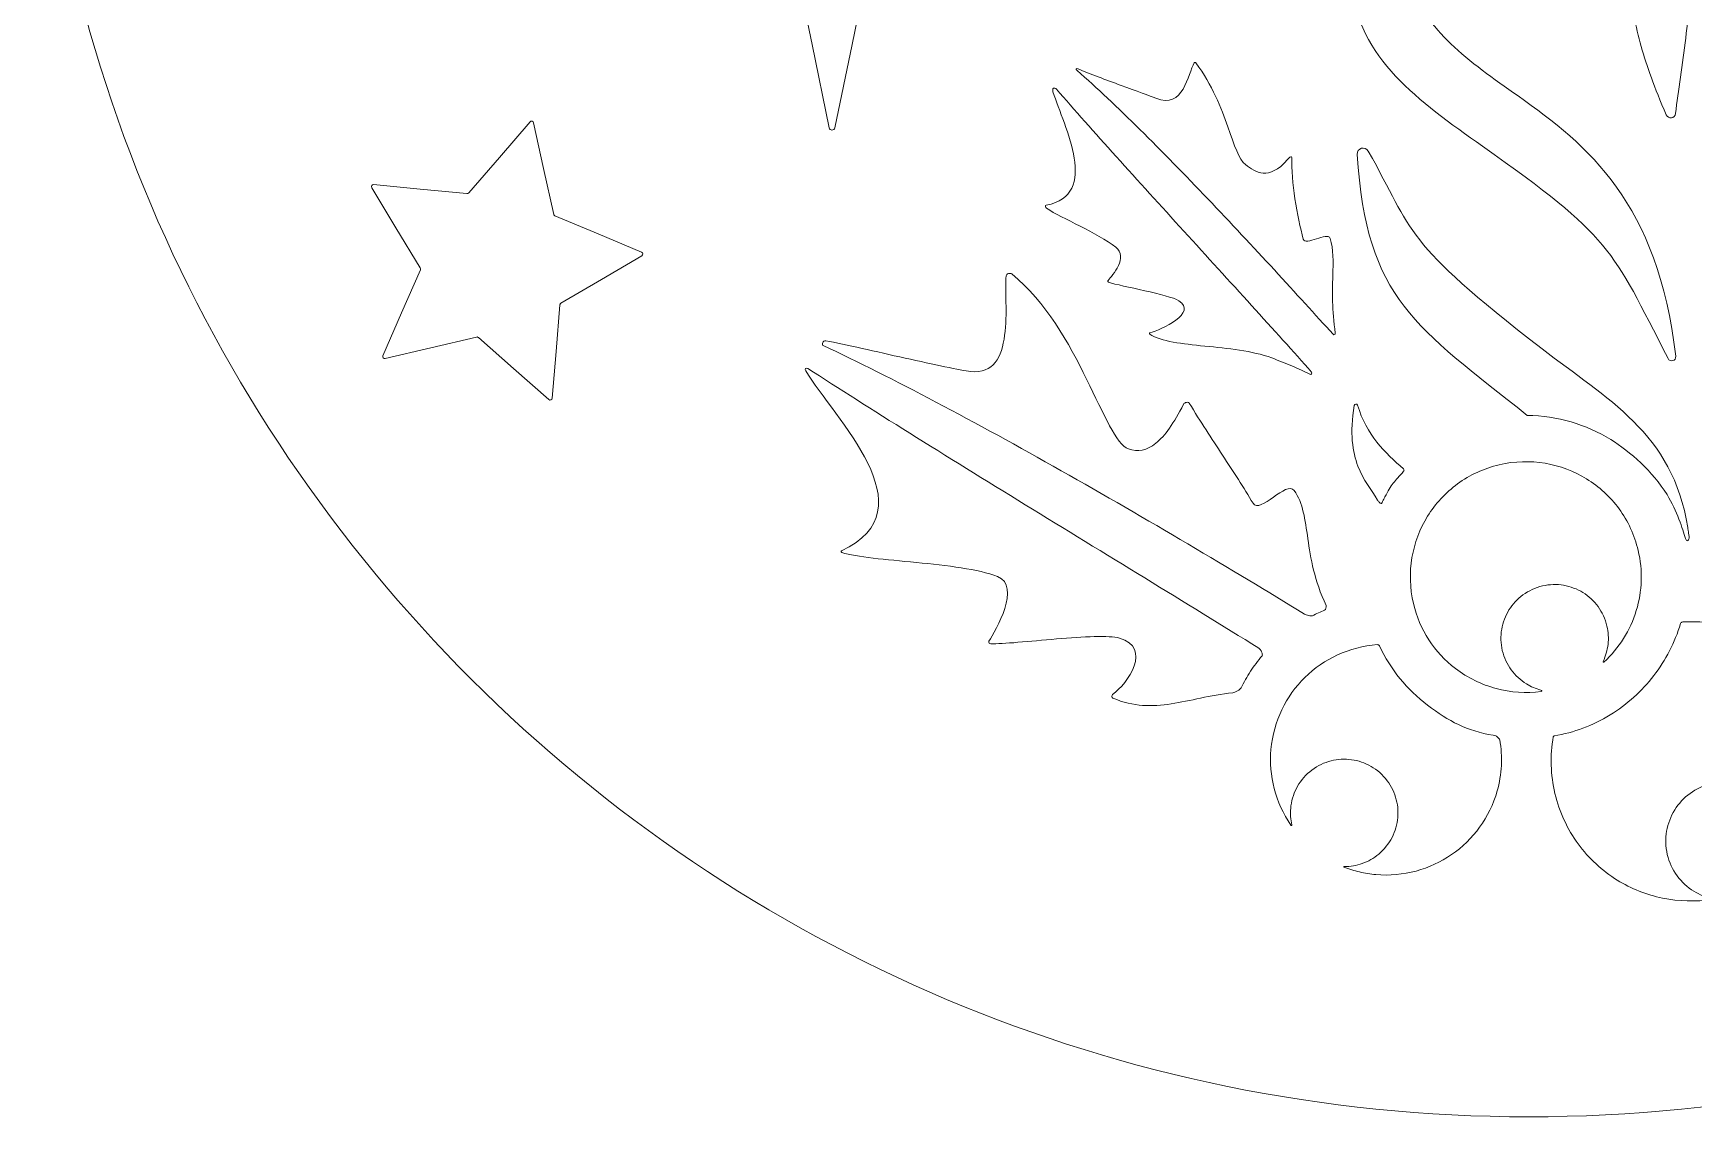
# Model space of a CAD drawing. Header units: inches. Extents: x -15.8 to -7.6, y -17.8 to -7.8.
# Drawn here: x -15.775 to -11.213, y -17.778 to -14.801 of the extents above; entities that cross this region are included whole.
import ezdxf

# ---------------------------------------------------------------- set-up
doc = ezdxf.new("R2010")
doc.units = ezdxf.units.IN
doc.header["$MEASUREMENT"] = 0
doc.layers.add('_U+0421_U+043B_U+043E_U+0439 1', color=7, linetype='Continuous')

# ---------------------------------------------------------------- blocks, each defined once
blk = doc.blocks.new('block 2')
at = {"layer": '_U+0421_U+043B_U+043E_U+0439 1', "lineweight": 0}
for points, knots in [([(-12.0964, -8.5201), (-12.3096, -8.051), (-12.8219, -7.8079), (-13.2484, -7.7804), (-13.675, -7.7529), (-14.0158, -7.941), (-13.8862, -8.3343), (-13.8533, -8.4345), (-13.8094, -8.551), (-13.7825, -8.6646), (-13.7555, -8.7781), (-13.7454, -8.8888), (-13.7802, -8.9773), (-13.8614, -9.1842), (-13.9328, -9.3203), (-13.9762, -9.4234), (-14.0196, -9.5264), (-14.0348, -9.5964), (-14.0037, -9.6712), (-13.9511, -9.7975), (-13.8723, -9.876), (-13.7764, -9.9181), (-13.6805, -9.9602), (-13.5674, -9.9659), (-13.4461, -9.9465), (-13.439, -9.9454), (-13.434, -9.9497), (-13.4324, -9.9551), (-13.4308, -9.9604), (-13.4325, -9.9669), (-13.439, -9.9699), (-13.6504, -10.0711), (-13.8517, -10.1897), (-14.0411, -10.324), (-14.2306, -10.4582), (-14.4081, -10.6081), (-14.5719, -10.7716), (-14.9436, -11.1429), (-15.2445, -11.585), (-15.4524, -12.076), (-15.6604, -12.567), (-15.7754, -13.1069), (-15.7754, -13.6736), (-15.7754, -14.2402), (-15.6604, -14.7799), (-15.4524, -15.2709), (-15.2445, -15.7619), (-14.9436, -16.2042), (-14.5719, -16.5756), (-14.2002, -16.9469), (-13.7575, -17.2474), (-13.2659, -17.4552), (-12.7743, -17.6629), (-12.2338, -17.7778), (-11.6667, -17.7778), (-11.0995, -17.7778), (-10.559, -17.6629), (-10.0674, -17.4552), (-9.5758, -17.2474), (-9.1331, -16.9469), (-8.7614, -16.5756), (-8.3897, -16.2042), (-8.0889, -15.7619), (-7.8809, -15.2709), (-7.673, -14.7799), (-7.5579, -14.2402), (-7.5579, -13.6736), (-7.5579, -13.1069), (-7.673, -12.567), (-7.8809, -12.076), (-8.0889, -11.585), (-8.3897, -11.1429), (-8.7614, -10.7716), (-8.9222, -10.6111), (-9.0962, -10.4637), (-9.2817, -10.3313), (-9.4672, -10.1989), (-9.6642, -10.0816), (-9.871, -9.9811), (-9.8755, -9.9789), (-9.8768, -9.9743), (-9.8756, -9.9705), (-9.8744, -9.9667), (-9.8709, -9.9636), (-9.8659, -9.9643), (-9.7491, -9.9802), (-9.6406, -9.972), (-9.5485, -9.9291), (-9.4564, -9.8861), (-9.3807, -9.8086), (-9.3297, -9.686), (-9.2985, -9.6112), (-9.3138, -9.5412), (-9.3572, -9.4382), (-9.4006, -9.3352), (-9.4722, -9.1991), (-9.5536, -8.9922), (-9.5883, -8.9036), (-9.5782, -8.793), (-9.5511, -8.6794), (-9.524, -8.5658), (-9.48, -8.4493), (-9.4471, -8.3491), (-9.3179, -7.957), (-9.6562, -7.7688), (-10.0808, -7.7948), (-10.5055, -7.8208), (-11.0165, -8.0611), (-11.2328, -8.5259), (-11.2333, -8.527), (-11.235, -8.5277), (-11.2368, -8.528), (-11.2385, -8.5283), (-11.2403, -8.5281), (-11.2409, -8.5275), (-11.2978, -8.4717), (-11.3644, -8.4282), (-11.4367, -8.3986), (-11.509, -8.369), (-11.587, -8.3534), (-11.6667, -8.3534), (-11.7446, -8.3534), (-11.821, -8.3684), (-11.8921, -8.3967), (-11.9631, -8.4251), (-12.0288, -8.4669), (-12.0852, -8.5205), (-12.0865, -8.5217), (-12.089, -8.5223), (-12.0913, -8.5222), (-12.0936, -8.5221), (-12.0958, -8.5214), (-12.0964, -8.5201)], [0, 0, 0, 0, 1, 1, 1, 2, 2, 2, 3, 3, 3, 4, 4, 4, 5, 5, 5, 6, 6, 6, 7, 7, 7, 8, 8, 8, 9, 9, 9, 10, 10, 10, 11, 11, 11, 12, 12, 12, 13, 13, 13, 14, 14, 14, 15, 15, 15, 16, 16, 16, 17, 17, 17, 18, 18, 18, 19, 19, 19, 20, 20, 20, 21, 21, 21, 22, 22, 22, 23, 23, 23, 24, 24, 24, 25, 25, 25, 26, 26, 26, 27, 27, 27, 28, 28, 28, 29, 29, 29, 30, 30, 30, 31, 31, 31, 32, 32, 32, 33, 33, 33, 34, 34, 34, 35, 35, 35, 36, 36, 36, 37, 37, 37, 38, 38, 38, 39, 39, 39, 40, 40, 40, 41, 41, 41, 42, 42, 42, 43, 43, 43, 44, 44, 44, 44]), ([(-13.5731, -13.8314), (-13.5731, -13.8314), (-13.5258, -14.06), (-13.5258, -14.06), (-13.5258, -14.06), (-13.4786, -14.2885), (-13.4786, -14.2885), (-13.4784, -14.2898), (-13.4778, -14.2909), (-13.4771, -14.2919), (-13.4763, -14.2929), (-13.4753, -14.2937), (-13.4742, -14.2942), (-13.4742, -14.2942), (-13.3166, -14.3664), (-13.3166, -14.3664), (-13.3166, -14.3664), (-13.1591, -14.4386), (-13.1591, -14.4386), (-13.156, -14.44), (-13.1544, -14.4429), (-13.1544, -14.4458), (-13.1544, -14.4488), (-13.156, -14.4517), (-13.1591, -14.4531), (-13.1591, -14.4531), (-13.3166, -14.5253), (-13.3166, -14.5253), (-13.3166, -14.5253), (-13.4742, -14.5975), (-13.4742, -14.5975), (-13.4753, -14.598), (-13.4763, -14.5988), (-13.4771, -14.5998), (-13.4778, -14.6007), (-13.4784, -14.6019), (-13.4786, -14.6031), (-13.4786, -14.6031), (-13.5258, -14.8317), (-13.5258, -14.8317), (-13.5258, -14.8317), (-13.5731, -15.0603), (-13.5731, -15.0603), (-13.5739, -15.0645), (-13.5774, -15.0667), (-13.5809, -15.0667), (-13.5843, -15.0667), (-13.5878, -15.0645), (-13.5887, -15.0603), (-13.5887, -15.0603), (-13.6357, -14.8317), (-13.6357, -14.8317), (-13.6357, -14.8317), (-13.6827, -14.6031), (-13.6827, -14.6031), (-13.6829, -14.6019), (-13.6835, -14.6007), (-13.6843, -14.5998), (-13.685, -14.5988), (-13.686, -14.598), (-13.6872, -14.5975), (-13.6872, -14.5975), (-13.8449, -14.5253), (-13.8449, -14.5253), (-13.8449, -14.5253), (-14.0027, -14.4531), (-14.0027, -14.4531), (-14.0058, -14.4517), (-14.0073, -14.4488), (-14.0073, -14.4458), (-14.0073, -14.4429), (-14.0058, -14.44), (-14.0027, -14.4386), (-14.0027, -14.4386), (-13.8449, -14.3664), (-13.8449, -14.3664), (-13.8449, -14.3664), (-13.6872, -14.2942), (-13.6872, -14.2942), (-13.686, -14.2937), (-13.685, -14.2929), (-13.6843, -14.2919), (-13.6835, -14.2909), (-13.6829, -14.2898), (-13.6827, -14.2885), (-13.6827, -14.2885), (-13.6357, -14.06), (-13.6357, -14.06), (-13.6357, -14.06), (-13.5887, -13.8314), (-13.5887, -13.8314), (-13.5878, -13.8271), (-13.5843, -13.825), (-13.5809, -13.825), (-13.5774, -13.825), (-13.5739, -13.8271), (-13.5731, -13.8314)], [0, 0, 0, 0, 1, 1, 1, 2, 2, 2, 3, 3, 3, 4, 4, 4, 5, 5, 5, 6, 6, 6, 7, 7, 7, 8, 8, 8, 9, 9, 9, 10, 10, 10, 11, 11, 11, 12, 12, 12, 13, 13, 13, 14, 14, 14, 15, 15, 15, 16, 16, 16, 17, 17, 17, 18, 18, 18, 19, 19, 19, 20, 20, 20, 21, 21, 21, 22, 22, 22, 23, 23, 23, 24, 24, 24, 25, 25, 25, 26, 26, 26, 27, 27, 27, 28, 28, 28, 29, 29, 29, 30, 30, 30, 31, 31, 31, 32, 32, 32, 32]), ([(-11.3944, -14.6538), (-11.3993, -14.6144), (-11.4063, -14.5792), (-11.4159, -14.5499), (-11.4256, -14.5206), (-11.4379, -14.4973), (-11.4534, -14.4818), (-11.4805, -14.4545), (-11.5149, -14.4343), (-11.5531, -14.4202), (-11.5914, -14.406), (-11.6336, -14.398), (-11.6764, -14.395), (-11.7235, -14.392), (-11.7907, -14.3916), (-11.8496, -14.406), (-11.9085, -14.4204), (-11.9591, -14.4497), (-11.9728, -14.506), (-11.9794, -14.5337), (-11.9829, -14.5642), (-11.9845, -14.5926), (-11.9861, -14.6209), (-11.9858, -14.647), (-11.9847, -14.6661), (-11.9705, -14.7279), (-11.9322, -14.7808), (-11.8806, -14.8301), (-11.8289, -14.8795), (-11.7638, -14.9253), (-11.6959, -14.9732), (-11.5996, -15.0411), (-11.5035, -15.1146), (-11.4254, -15.2237), (-11.3474, -15.3329), (-11.2872, -15.4777), (-11.2628, -15.6882), (-11.2621, -15.6944), (-11.2659, -15.6988), (-11.2707, -15.7003), (-11.2755, -15.7017), (-11.2811, -15.7002), (-11.284, -15.6946), (-11.3614, -15.5429), (-11.4005, -15.4594), (-11.4643, -15.3827), (-11.5281, -15.3059), (-11.6168, -15.236), (-11.7935, -15.1113), (-11.8821, -15.0488), (-11.9669, -14.9891), (-12.0326, -14.9184), (-12.0984, -14.8477), (-12.145, -14.7661), (-12.1573, -14.6598), (-12.1573, -14.6598), (-12.1558, -14.6595), (-12.1558, -14.6595), (-12.1558, -14.6595), (-12.1543, -14.6593), (-12.1543, -14.6593), (-12.155, -14.6345), (-12.1547, -14.6031), (-12.1522, -14.5695), (-12.1497, -14.5359), (-12.145, -14.5001), (-12.1369, -14.4666), (-12.1117, -14.3624), (-12.0409, -14.2993), (-11.9529, -14.2638), (-11.8649, -14.2282), (-11.7597, -14.2203), (-11.6658, -14.2264), (-11.6043, -14.2304), (-11.5429, -14.2427), (-11.4861, -14.2649), (-11.4292, -14.2871), (-11.3768, -14.3192), (-11.3334, -14.3628), (-11.3028, -14.3933), (-11.2795, -14.4326), (-11.2621, -14.4784), (-11.2446, -14.5242), (-11.2331, -14.5765), (-11.2261, -14.6331), (-11.2208, -14.6768), (-11.2265, -14.7434), (-11.2353, -14.8142), (-11.2441, -14.8851), (-11.256, -14.9602), (-11.2631, -15.0214), (-11.2639, -15.0283), (-11.269, -15.0324), (-11.2746, -15.0331), (-11.2803, -15.0339), (-11.2864, -15.0313), (-11.2891, -15.0249), (-11.3212, -14.9486), (-11.3422, -14.8925), (-11.3578, -14.8372), (-11.3734, -14.7819), (-11.3836, -14.7273), (-11.3944, -14.6538), (-11.3944, -14.6538), (-11.3944, -14.6538), (-11.3944, -14.6538), (-11.3944, -14.6538), (-11.3944, -14.6538), (-11.3944, -14.6538)], [0, 0, 0, 0, 1, 1, 1, 2, 2, 2, 3, 3, 3, 4, 4, 4, 5, 5, 5, 6, 6, 6, 7, 7, 7, 8, 8, 8, 9, 9, 9, 10, 10, 10, 11, 11, 11, 12, 12, 12, 13, 13, 13, 14, 14, 14, 15, 15, 15, 16, 16, 16, 17, 17, 17, 18, 18, 18, 19, 19, 19, 20, 20, 20, 21, 21, 21, 22, 22, 22, 23, 23, 23, 24, 24, 24, 25, 25, 25, 26, 26, 26, 27, 27, 27, 28, 28, 28, 29, 29, 29, 30, 30, 30, 31, 31, 31, 32, 32, 32, 33, 33, 33, 34, 34, 34, 35, 35, 35, 36, 36, 36, 36]), ([(-12.3291, -15.1479), (-12.3556, -15.178), (-12.3775, -15.1866), (-12.3962, -15.1851), (-12.4149, -15.1837), (-12.4306, -15.1721), (-12.4448, -15.1617), (-12.4631, -15.1487), (-12.4748, -15.1093), (-12.4931, -15.0579), (-12.5114, -15.0066), (-12.5363, -14.9432), (-12.5809, -14.8823), (-12.5813, -14.8817), (-12.5823, -14.8813), (-12.5833, -14.8813), (-12.5843, -14.8812), (-12.5852, -14.8814), (-12.5856, -14.882), (-12.5943, -14.8973), (-12.6017, -14.9296), (-12.6165, -14.9542), (-12.6312, -14.9787), (-12.6532, -14.9955), (-12.6912, -14.9796), (-12.7069, -14.9728), (-12.7448, -14.9594), (-12.7864, -14.9442), (-12.828, -14.929), (-12.8735, -14.9121), (-12.9045, -14.8986), (-12.9077, -14.8972), (-12.9096, -14.8973), (-12.91, -14.8984), (-12.9105, -14.8994), (-12.9095, -14.9014), (-12.9069, -14.9036), (-12.801, -14.9966), (-12.6735, -15.1246), (-12.5484, -15.2558), (-12.4233, -15.3871), (-12.3006, -15.5217), (-12.2041, -15.628), (-12.2029, -15.6293), (-12.2013, -15.6294), (-12.2, -15.6287), (-12.1988, -15.628), (-12.1979, -15.6266), (-12.1981, -15.6249), (-12.2075, -15.5609), (-12.2061, -15.5107), (-12.2049, -15.469), (-12.2037, -15.4273), (-12.2026, -15.3942), (-12.2124, -15.3646), (-12.216, -15.3542), (-12.2331, -15.36), (-12.25, -15.3658), (-12.2668, -15.3715), (-12.2835, -15.3771), (-12.2862, -15.3663), (-12.2939, -15.336), (-12.3025, -15.296), (-12.3088, -15.2556), (-12.315, -15.2152), (-12.3189, -15.1745), (-12.3172, -15.1428), (-12.317, -15.1398), (-12.3187, -15.1397), (-12.3204, -15.1404), (-12.3221, -15.141), (-12.3239, -15.1424), (-12.3239, -15.1424), (-12.3239, -15.1424), (-12.3265, -15.1451), (-12.3265, -15.1451), (-12.3265, -15.1451), (-12.3291, -15.1479), (-12.3291, -15.1479)], [0, 0, 0, 0, 1, 1, 1, 2, 2, 2, 3, 3, 3, 4, 4, 4, 5, 5, 5, 6, 6, 6, 7, 7, 7, 8, 8, 8, 9, 9, 9, 10, 10, 10, 11, 11, 11, 12, 12, 12, 13, 13, 13, 14, 14, 14, 15, 15, 15, 16, 16, 16, 17, 17, 17, 18, 18, 18, 19, 19, 19, 20, 20, 20, 21, 21, 21, 22, 22, 22, 23, 23, 23, 24, 24, 24, 25, 25, 25, 26, 26, 26, 26]), ([(-12.9738, -14.9621), (-12.9579, -15.011), (-12.9254, -15.0818), (-12.9155, -15.1438), (-12.9056, -15.2059), (-12.9181, -15.2593), (-12.9922, -15.2733), (-12.9937, -15.2736), (-12.9945, -15.2751), (-12.9944, -15.2769), (-12.9943, -15.2786), (-12.9934, -15.2806), (-12.9915, -15.2818), (-12.9695, -15.296), (-12.935, -15.3127), (-12.8994, -15.3308), (-12.8638, -15.349), (-12.8272, -15.3686), (-12.801, -15.3887), (-12.7837, -15.4022), (-12.7859, -15.4216), (-12.7941, -15.4393), (-12.8022, -15.4571), (-12.8162, -15.4731), (-12.8222, -15.4799), (-12.8231, -15.4809), (-12.8232, -15.482), (-12.8228, -15.4829), (-12.8224, -15.4838), (-12.8216, -15.4846), (-12.8208, -15.4849), (-12.8029, -15.4909), (-12.762, -15.4991), (-12.7218, -15.5081), (-12.6817, -15.5171), (-12.6424, -15.5268), (-12.6276, -15.5362), (-12.6017, -15.5523), (-12.6136, -15.5722), (-12.6361, -15.5891), (-12.6585, -15.6059), (-12.6915, -15.6198), (-12.7075, -15.6241), (-12.7082, -15.6244), (-12.7087, -15.625), (-12.7088, -15.6257), (-12.7089, -15.6263), (-12.7087, -15.6271), (-12.708, -15.6275), (-12.6761, -15.6478), (-12.6189, -15.6542), (-12.5564, -15.6605), (-12.4939, -15.6667), (-12.426, -15.6729), (-12.3727, -15.6929), (-12.3518, -15.7007), (-12.3331, -15.7083), (-12.3159, -15.7157), (-12.2988, -15.7231), (-12.2831, -15.7305), (-12.2683, -15.7379), (-12.2663, -15.7388), (-12.2643, -15.7381), (-12.2632, -15.7367), (-12.2622, -15.7353), (-12.2619, -15.7333), (-12.2634, -15.7316), (-12.3615, -15.6212), (-12.4879, -15.4832), (-12.6141, -15.3446), (-12.7403, -15.2061), (-12.8663, -15.067), (-12.964, -14.9546), (-12.9669, -14.9512), (-12.9702, -14.9506), (-12.9723, -14.952), (-12.9745, -14.9535), (-12.9754, -14.957), (-12.9738, -14.9621)], [0, 0, 0, 0, 1, 1, 1, 2, 2, 2, 3, 3, 3, 4, 4, 4, 5, 5, 5, 6, 6, 6, 7, 7, 7, 8, 8, 8, 9, 9, 9, 10, 10, 10, 11, 11, 11, 12, 12, 12, 13, 13, 13, 14, 14, 14, 15, 15, 15, 16, 16, 16, 17, 17, 17, 18, 18, 18, 19, 19, 19, 20, 20, 20, 21, 21, 21, 22, 22, 22, 23, 23, 23, 24, 24, 24, 25, 25, 25, 26, 26, 26, 26]), ([(-14.4007, -15.047), (-14.4007, -15.047), (-14.373, -15.1728), (-14.373, -15.1728), (-14.373, -15.1728), (-14.3452, -15.2986), (-14.3452, -15.2986), (-14.345, -15.2995), (-14.3446, -15.3003), (-14.3441, -15.301), (-14.3435, -15.3017), (-14.3427, -15.3023), (-14.3419, -15.3026), (-14.3419, -15.3026), (-14.223, -15.3524), (-14.223, -15.3524), (-14.223, -15.3524), (-14.1041, -15.4021), (-14.1041, -15.4021), (-14.1019, -15.403), (-14.1007, -15.405), (-14.1006, -15.407), (-14.1004, -15.409), (-14.1014, -15.4111), (-14.1034, -15.4123), (-14.1034, -15.4123), (-14.2144, -15.4775), (-14.2144, -15.4775), (-14.2144, -15.4775), (-14.3255, -15.5427), (-14.3255, -15.5427), (-14.3263, -15.5432), (-14.327, -15.5438), (-14.3275, -15.5446), (-14.3279, -15.5453), (-14.3282, -15.5462), (-14.3283, -15.5471), (-14.3283, -15.5471), (-14.339, -15.6754), (-14.339, -15.6754), (-14.339, -15.6754), (-14.3496, -15.8036), (-14.3496, -15.8036), (-14.3498, -15.8059), (-14.3513, -15.8076), (-14.3532, -15.8084), (-14.355, -15.8091), (-14.3573, -15.8089), (-14.359, -15.8074), (-14.359, -15.8074), (-14.4557, -15.7221), (-14.4557, -15.7221), (-14.4557, -15.7221), (-14.5523, -15.6368), (-14.5523, -15.6368), (-14.553, -15.6362), (-14.5538, -15.6358), (-14.5547, -15.6355), (-14.5556, -15.6353), (-14.5565, -15.6353), (-14.5574, -15.6355), (-14.5574, -15.6355), (-14.6827, -15.665), (-14.6827, -15.665), (-14.6827, -15.665), (-14.8081, -15.6945), (-14.8081, -15.6945), (-14.8104, -15.6951), (-14.8125, -15.6942), (-14.8137, -15.6926), (-14.815, -15.6911), (-14.8155, -15.6889), (-14.8146, -15.6867), (-14.8146, -15.6867), (-14.7632, -15.5687), (-14.7632, -15.5687), (-14.7632, -15.5687), (-14.7117, -15.4507), (-14.7117, -15.4507), (-14.7114, -15.4499), (-14.7112, -15.449), (-14.7113, -15.4481), (-14.7113, -15.4472), (-14.7116, -15.4463), (-14.7121, -15.4455), (-14.7121, -15.4455), (-14.7788, -15.3354), (-14.7788, -15.3354), (-14.7788, -15.3354), (-14.8455, -15.2252), (-14.8455, -15.2252), (-14.8467, -15.2232), (-14.8465, -15.2209), (-14.8454, -15.2192), (-14.8444, -15.2175), (-14.8424, -15.2164), (-14.8401, -15.2166), (-14.8401, -15.2166), (-14.7119, -15.229), (-14.7119, -15.229), (-14.7119, -15.229), (-14.5837, -15.2415), (-14.5837, -15.2415), (-14.5828, -15.2416), (-14.5819, -15.2414), (-14.5811, -15.2411), (-14.5802, -15.2408), (-14.5795, -15.2402), (-14.5789, -15.2395), (-14.5789, -15.2395), (-14.4947, -15.142), (-14.4947, -15.142), (-14.4947, -15.142), (-14.4105, -15.0445), (-14.4105, -15.0445), (-14.409, -15.0427), (-14.4068, -15.0422), (-14.4048, -15.0427), (-14.4029, -15.0432), (-14.4012, -15.0447), (-14.4007, -15.047)], [0, 0, 0, 0, 1, 1, 1, 2, 2, 2, 3, 3, 3, 4, 4, 4, 5, 5, 5, 6, 6, 6, 7, 7, 7, 8, 8, 8, 9, 9, 9, 10, 10, 10, 11, 11, 11, 12, 12, 12, 13, 13, 13, 14, 14, 14, 15, 15, 15, 16, 16, 16, 17, 17, 17, 18, 18, 18, 19, 19, 19, 20, 20, 20, 21, 21, 21, 22, 22, 22, 23, 23, 23, 24, 24, 24, 25, 25, 25, 26, 26, 26, 27, 27, 27, 28, 28, 28, 29, 29, 29, 30, 30, 30, 31, 31, 31, 32, 32, 32, 33, 33, 33, 34, 34, 34, 35, 35, 35, 36, 36, 36, 37, 37, 37, 38, 38, 38, 39, 39, 39, 40, 40, 40, 40]), ([(-11.2262, -16.1835), (-11.2268, -16.1775), (-11.2277, -16.1716), (-11.2285, -16.167), (-11.2292, -16.1624), (-11.2298, -16.1592), (-11.2299, -16.1588), (-11.2495, -16.0294), (-11.3058, -15.9405), (-11.3791, -15.8672), (-11.4523, -15.7938), (-11.5425, -15.7359), (-11.6298, -15.6683), (-11.8237, -15.5184), (-11.9112, -15.439), (-11.9662, -15.3688), (-12.0211, -15.2986), (-12.0436, -15.2376), (-12.1074, -15.1245), (-12.1117, -15.1169), (-12.1196, -15.1149), (-12.1263, -15.1169), (-12.1331, -15.1189), (-12.1386, -15.1249), (-12.138, -15.1336), (-12.1253, -15.3335), (-12.0846, -15.452), (-12.0089, -15.551), (-11.9333, -15.6499), (-11.8228, -15.7293), (-11.6705, -15.8509), (-11.6293, -15.8513), (-11.589, -15.8574), (-11.5504, -15.8687), (-11.5118, -15.88), (-11.475, -15.8964), (-11.4411, -15.9174), (-11.4144, -15.934), (-11.3857, -15.9558), (-11.3587, -15.9815), (-11.3318, -16.0072), (-11.3065, -16.0366), (-11.2867, -16.0685), (-11.2728, -16.0909), (-11.2621, -16.1145), (-11.2539, -16.1358), (-11.2457, -16.1571), (-11.24, -16.176), (-11.236, -16.1889), (-11.2342, -16.1946), (-11.2315, -16.196), (-11.2294, -16.1946), (-11.2272, -16.1932), (-11.2257, -16.189), (-11.2262, -16.1835)], [0, 0, 0, 0, 1, 1, 1, 2, 2, 2, 3, 3, 3, 4, 4, 4, 5, 5, 5, 6, 6, 6, 7, 7, 7, 8, 8, 8, 9, 9, 9, 10, 10, 10, 11, 11, 11, 12, 12, 12, 13, 13, 13, 14, 14, 14, 15, 15, 15, 16, 16, 16, 17, 17, 17, 18, 18, 18, 18]), ([(-12.2608, -16.4013), (-12.2553, -16.3986), (-12.2498, -16.3959), (-12.2442, -16.3934), (-12.2387, -16.3909), (-12.2331, -16.3884), (-12.2275, -16.386), (-12.226, -16.3854), (-12.2246, -16.383), (-12.2237, -16.3804), (-12.2228, -16.3778), (-12.2225, -16.3749), (-12.2232, -16.3734), (-12.2558, -16.3046), (-12.2657, -16.2428), (-12.2734, -16.1896), (-12.2812, -16.1364), (-12.2867, -16.0918), (-12.3108, -16.0572), (-12.321, -16.0426), (-12.3447, -16.0591), (-12.3682, -16.0754), (-12.3917, -16.0917), (-12.4149, -16.1078), (-12.424, -16.0923), (-12.4494, -16.0491), (-12.478, -16.0055), (-12.5078, -15.9602), (-12.5376, -15.9148), (-12.5687, -15.8676), (-12.5993, -15.817), (-12.6006, -15.8149), (-12.6039, -15.8143), (-12.6072, -15.8149), (-12.6105, -15.8156), (-12.6138, -15.8174), (-12.6151, -15.82), (-12.6411, -15.8721), (-12.6661, -15.9073), (-12.691, -15.9273), (-12.7158, -15.9472), (-12.7406, -15.9519), (-12.7663, -15.9428), (-12.7996, -15.931), (-12.833, -15.8491), (-12.8813, -15.7511), (-12.9297, -15.653), (-12.993, -15.5388), (-13.0863, -15.4623), (-13.0885, -15.4606), (-13.0924, -15.4602), (-13.0958, -15.4612), (-13.0992, -15.4621), (-13.1022, -15.4643), (-13.1025, -15.4675), (-13.1058, -15.5031), (-13.0987, -15.5724), (-13.1065, -15.6309), (-13.1143, -15.6895), (-13.137, -15.7374), (-13.1996, -15.7302), (-13.2278, -15.727), (-13.3006, -15.7111), (-13.3797, -15.6934), (-13.4589, -15.6757), (-13.5443, -15.6561), (-13.5978, -15.6455), (-13.6015, -15.6448), (-13.6047, -15.6475), (-13.6062, -15.6507), (-13.6078, -15.6538), (-13.6077, -15.6575), (-13.605, -15.6588), (-13.417, -15.7465), (-13.1852, -15.8704), (-12.951, -16.0027), (-12.7168, -16.135), (-12.4803, -16.2756), (-12.283, -16.3967), (-12.2806, -16.3981), (-12.2757, -16.3996), (-12.2711, -16.4006), (-12.2665, -16.4015), (-12.2621, -16.402), (-12.2608, -16.4013)], [0, 0, 0, 0, 1, 1, 1, 2, 2, 2, 3, 3, 3, 4, 4, 4, 5, 5, 5, 6, 6, 6, 7, 7, 7, 8, 8, 8, 9, 9, 9, 10, 10, 10, 11, 11, 11, 12, 12, 12, 13, 13, 13, 14, 14, 14, 15, 15, 15, 16, 16, 16, 17, 17, 17, 18, 18, 18, 19, 19, 19, 20, 20, 20, 21, 21, 21, 22, 22, 22, 23, 23, 23, 24, 24, 24, 25, 25, 25, 26, 26, 26, 27, 27, 27, 28, 28, 28, 28]), ([(-12.4571, -16.5997), (-12.4493, -16.584), (-12.4405, -16.5687), (-12.4309, -16.5539), (-12.4212, -16.5391), (-12.4106, -16.5248), (-12.3991, -16.511), (-12.3977, -16.5094), (-12.3986, -16.505), (-12.4005, -16.5006), (-12.4025, -16.4962), (-12.4055, -16.4918), (-12.4086, -16.4899), (-12.6063, -16.3676), (-12.8318, -16.2302), (-13.05, -16.0961), (-13.2681, -15.9619), (-13.479, -15.831), (-13.6474, -15.7218), (-13.6498, -15.7202), (-13.6521, -15.7204), (-13.6533, -15.7217), (-13.6545, -15.723), (-13.6547, -15.7254), (-13.6531, -15.7281), (-13.6139, -15.7933), (-13.528, -15.8886), (-13.4825, -15.9818), (-13.4371, -16.075), (-13.4321, -16.1661), (-13.555, -16.223), (-13.5558, -16.2234), (-13.556, -16.2244), (-13.5557, -16.2253), (-13.5555, -16.2263), (-13.5547, -16.2273), (-13.5535, -16.2277), (-13.5139, -16.2404), (-13.433, -16.2467), (-13.3491, -16.2549), (-13.2652, -16.2631), (-13.1782, -16.2732), (-13.1263, -16.2935), (-13.0928, -16.3066), (-13.0941, -16.3436), (-13.1061, -16.381), (-13.118, -16.4184), (-13.1406, -16.4563), (-13.1496, -16.4712), (-13.1508, -16.4732), (-13.1504, -16.4749), (-13.1494, -16.4762), (-13.1483, -16.4775), (-13.1465, -16.4783), (-13.1449, -16.4783), (-13.1125, -16.479), (-13.0376, -16.4712), (-12.9641, -16.4651), (-12.8905, -16.459), (-12.8183, -16.4547), (-12.7913, -16.4625), (-12.7454, -16.4755), (-12.7398, -16.5068), (-12.7507, -16.5386), (-12.7616, -16.5703), (-12.7892, -16.6026), (-12.8098, -16.6175), (-12.8114, -16.6186), (-12.812, -16.6208), (-12.8118, -16.6228), (-12.8116, -16.6249), (-12.8106, -16.6268), (-12.809, -16.6275), (-12.7524, -16.6517), (-12.7015, -16.6513), (-12.649, -16.6432), (-12.5965, -16.6352), (-12.5424, -16.6194), (-12.4794, -16.6127), (-12.4766, -16.6125), (-12.4715, -16.6101), (-12.4669, -16.6074), (-12.4622, -16.6047), (-12.458, -16.6016), (-12.4571, -16.5997)], [0, 0, 0, 0, 1, 1, 1, 2, 2, 2, 3, 3, 3, 4, 4, 4, 5, 5, 5, 6, 6, 6, 7, 7, 7, 8, 8, 8, 9, 9, 9, 10, 10, 10, 11, 11, 11, 12, 12, 12, 13, 13, 13, 14, 14, 14, 15, 15, 15, 16, 16, 16, 17, 17, 17, 18, 18, 18, 19, 19, 19, 20, 20, 20, 21, 21, 21, 22, 22, 22, 23, 23, 23, 24, 24, 24, 25, 25, 25, 26, 26, 26, 27, 27, 27, 28, 28, 28, 28]), ([(-12.0616, -16.0747), (-12.0532, -16.0578), (-12.0464, -16.047), (-12.0387, -16.037), (-12.031, -16.027), (-12.0223, -16.0178), (-12.0103, -16.0044), (-12.0095, -16.0034), (-12.0091, -16.0022), (-12.0092, -16.001), (-12.0092, -15.9998), (-12.0097, -15.9987), (-12.0107, -15.9979), (-12.0363, -15.9759), (-12.0618, -15.9523), (-12.0839, -15.9241), (-12.106, -15.8959), (-12.1247, -15.8632), (-12.1369, -15.823), (-12.1376, -15.8205), (-12.1398, -15.8194), (-12.1419, -15.8195), (-12.144, -15.8197), (-12.146, -15.8211), (-12.1464, -15.8237), (-12.1586, -15.9001), (-12.1508, -15.9513), (-12.1359, -15.9902), (-12.1209, -16.0291), (-12.0986, -16.0558), (-12.0819, -16.0833), (-12.081, -16.0848), (-12.0793, -16.0873), (-12.0775, -16.0894), (-12.0757, -16.0915), (-12.0737, -16.0932), (-12.072, -16.0932), (-12.0712, -16.0932), (-12.0686, -16.0886), (-12.0662, -16.084), (-12.0638, -16.0793), (-12.0616, -16.0747), (-12.0616, -16.0747)], [0, 0, 0, 0, 1, 1, 1, 2, 2, 2, 3, 3, 3, 4, 4, 4, 5, 5, 5, 6, 6, 6, 7, 7, 7, 8, 8, 8, 9, 9, 9, 10, 10, 10, 11, 11, 11, 12, 12, 12, 13, 13, 13, 14, 14, 14, 14]), ([(-11.4517, -16.4295), (-11.4478, -16.4463), (-11.4469, -16.4633), (-11.4488, -16.4797), (-11.4507, -16.4961), (-11.4553, -16.512), (-11.4624, -16.5265), (-11.4627, -16.5273), (-11.4624, -16.528), (-11.4619, -16.5284), (-11.4614, -16.5288), (-11.4606, -16.5289), (-11.46, -16.5283), (-11.4391, -16.5092), (-11.421, -16.4875), (-11.4061, -16.4637), (-11.3912, -16.44), (-11.3794, -16.4142), (-11.3711, -16.3871), (-11.363, -16.3605), (-11.3585, -16.3328), (-11.3576, -16.305), (-11.3567, -16.2772), (-11.3594, -16.2493), (-11.366, -16.2219), (-11.376, -16.1794), (-11.3941, -16.1408), (-11.4184, -16.1076), (-11.4427, -16.0744), (-11.4731, -16.0466), (-11.5076, -16.0254), (-11.5422, -16.004), (-11.5808, -15.9893), (-11.6215, -15.9824), (-11.6621, -15.9755), (-11.7048, -15.9765), (-11.7477, -15.9864), (-11.7903, -15.9964), (-11.8289, -16.0146), (-11.8621, -16.0389), (-11.8953, -16.0632), (-11.9232, -16.0936), (-11.9444, -16.1279), (-11.9658, -16.1624), (-11.9806, -16.201), (-11.9875, -16.2416), (-11.9944, -16.2822), (-11.9934, -16.3249), (-11.9834, -16.3677), (-11.975, -16.4034), (-11.9606, -16.437), (-11.9411, -16.4672), (-11.9216, -16.4974), (-11.8969, -16.5242), (-11.8677, -16.5464), (-11.8345, -16.5718), (-11.7964, -16.5903), (-11.7562, -16.6011), (-11.7161, -16.6119), (-11.6739, -16.6149), (-11.6326, -16.6092), (-11.6311, -16.609), (-11.6305, -16.6083), (-11.6307, -16.6075), (-11.6308, -16.6067), (-11.6317, -16.6059), (-11.6333, -16.6055), (-11.6402, -16.6035), (-11.6471, -16.6012), (-11.6537, -16.5983), (-11.6603, -16.5955), (-11.6668, -16.5922), (-11.673, -16.5883), (-11.6891, -16.5784), (-11.7033, -16.5654), (-11.7147, -16.5499), (-11.726, -16.5343), (-11.7345, -16.5163), (-11.7392, -16.4964), (-11.7438, -16.4769), (-11.7443, -16.4572), (-11.741, -16.4384), (-11.7378, -16.4195), (-11.7309, -16.4015), (-11.7209, -16.3854), (-11.711, -16.3694), (-11.6979, -16.3552), (-11.6824, -16.3438), (-11.6669, -16.3325), (-11.6489, -16.324), (-11.6289, -16.3194), (-11.6092, -16.3147), (-11.5895, -16.3143), (-11.5707, -16.3175), (-11.5519, -16.3207), (-11.5339, -16.3276), (-11.5178, -16.3376), (-11.5017, -16.3475), (-11.4875, -16.3606), (-11.4762, -16.3761), (-11.4648, -16.3916), (-11.4563, -16.4096), (-11.4517, -16.4295), (-11.4517, -16.4295), (-11.4517, -16.4295), (-11.4517, -16.4295), (-11.4517, -16.4295), (-11.4517, -16.4295), (-11.4517, -16.4295)], [0, 0, 0, 0, 1, 1, 1, 2, 2, 2, 3, 3, 3, 4, 4, 4, 5, 5, 5, 6, 6, 6, 7, 7, 7, 8, 8, 8, 9, 9, 9, 10, 10, 10, 11, 11, 11, 12, 12, 12, 13, 13, 13, 14, 14, 14, 15, 15, 15, 16, 16, 16, 17, 17, 17, 18, 18, 18, 19, 19, 19, 20, 20, 20, 21, 21, 21, 22, 22, 22, 23, 23, 23, 24, 24, 24, 25, 25, 25, 26, 26, 26, 27, 27, 27, 28, 28, 28, 29, 29, 29, 30, 30, 30, 31, 31, 31, 32, 32, 32, 33, 33, 33, 34, 34, 34, 35, 35, 35, 36, 36, 36, 36]), ([(-11.4428, -16.6735), (-11.4671, -16.6884), (-11.4919, -16.7004), (-11.5176, -16.71), (-11.5432, -16.7196), (-11.5696, -16.7267), (-11.597, -16.7316), (-11.5976, -16.7317), (-11.598, -16.732), (-11.5984, -16.7323), (-11.5988, -16.7327), (-11.599, -16.7332), (-11.5991, -16.7337), (-11.6038, -16.7597), (-11.6057, -16.7858), (-11.6049, -16.8118), (-11.6041, -16.8378), (-11.6007, -16.8638), (-11.5946, -16.8895), (-11.5825, -16.941), (-11.5604, -16.9876), (-11.531, -17.0278), (-11.5016, -17.068), (-11.4648, -17.1017), (-11.4233, -17.1276), (-11.3853, -17.1509), (-11.3431, -17.1678), (-11.2988, -17.177), (-11.2545, -17.1861), (-11.208, -17.1876), (-11.1612, -17.1803), (-11.1605, -17.1802), (-11.1602, -17.1798), (-11.1603, -17.1795), (-11.1603, -17.1791), (-11.1608, -17.1788), (-11.1616, -17.1786), (-11.1707, -17.1766), (-11.1796, -17.1738), (-11.1882, -17.1703), (-11.1968, -17.1669), (-11.2051, -17.1627), (-11.2129, -17.1581), (-11.2307, -17.1471), (-11.2464, -17.1327), (-11.2589, -17.1156), (-11.2714, -17.0986), (-11.2808, -17.0789), (-11.2859, -17.0573), (-11.2909, -17.0354), (-11.2914, -17.0137), (-11.2878, -16.993), (-11.2842, -16.9723), (-11.2765, -16.9526), (-11.2655, -16.9348), (-11.2547, -16.9173), (-11.2404, -16.9017), (-11.2233, -16.8893), (-11.2062, -16.8768), (-11.1864, -16.8675), (-11.1646, -16.8624), (-11.143, -16.8573), (-11.1212, -16.8568), (-11.1005, -16.8603), (-11.0798, -16.8638), (-11.06, -16.8713), (-11.0425, -16.8823), (-11.0246, -16.8933), (-11.0091, -16.9076), (-10.9966, -16.9246), (-10.9841, -16.9416), (-10.9748, -16.9613), (-10.9695, -16.9831), (-10.9644, -17.005), (-10.964, -17.027), (-10.9678, -17.048), (-10.9715, -17.069), (-10.9794, -17.0889), (-10.9908, -17.1066), (-10.9908, -17.1067), (-10.9912, -17.1072), (-10.9915, -17.1078), (-10.9918, -17.1084), (-10.992, -17.109), (-10.9918, -17.1092), (-10.9915, -17.1093), (-10.9909, -17.1088), (-10.9902, -17.1083), (-10.9896, -17.1078), (-10.9889, -17.1073), (-10.9886, -17.107), (-10.9698, -17.0927), (-10.9524, -17.0767), (-10.9366, -17.0593), (-10.9208, -17.042), (-10.9067, -17.0233), (-10.8945, -17.0035), (-10.8686, -16.9617), (-10.8507, -16.915), (-10.8423, -16.8658), (-10.8339, -16.8167), (-10.8351, -16.765), (-10.8474, -16.7133), (-10.859, -16.6635), (-10.8799, -16.6183), (-10.9078, -16.5791), (-10.9356, -16.5398), (-10.9704, -16.5066), (-11.0098, -16.4808), (-11.0438, -16.4585), (-11.0811, -16.4416), (-11.1205, -16.431), (-11.16, -16.4203), (-11.2014, -16.4158), (-11.2437, -16.4182), (-11.245, -16.4183), (-11.2463, -16.4188), (-11.2472, -16.4196), (-11.2482, -16.4204), (-11.249, -16.4215), (-11.2494, -16.4227), (-11.2652, -16.4748), (-11.2903, -16.5233), (-11.3231, -16.5658), (-11.3559, -16.6084), (-11.3963, -16.6451), (-11.4428, -16.6735), (-11.4428, -16.6735), (-11.4428, -16.6735), (-11.4428, -16.6735), (-11.4428, -16.6735), (-11.4428, -16.6735), (-11.4428, -16.6735)], [0, 0, 0, 0, 1, 1, 1, 2, 2, 2, 3, 3, 3, 4, 4, 4, 5, 5, 5, 6, 6, 6, 7, 7, 7, 8, 8, 8, 9, 9, 9, 10, 10, 10, 11, 11, 11, 12, 12, 12, 13, 13, 13, 14, 14, 14, 15, 15, 15, 16, 16, 16, 17, 17, 17, 18, 18, 18, 19, 19, 19, 20, 20, 20, 21, 21, 21, 22, 22, 22, 23, 23, 23, 24, 24, 24, 25, 25, 25, 26, 26, 26, 27, 27, 27, 28, 28, 28, 29, 29, 29, 30, 30, 30, 31, 31, 31, 32, 32, 32, 33, 33, 33, 34, 34, 34, 35, 35, 35, 36, 36, 36, 37, 37, 37, 38, 38, 38, 39, 39, 39, 40, 40, 40, 41, 41, 41, 42, 42, 42, 43, 43, 43, 44, 44, 44, 44]), ([(-11.7646, -16.7296), (-11.8002, -16.7235), (-11.8308, -16.7139), (-11.8597, -16.7003), (-11.8886, -16.6868), (-11.9158, -16.6692), (-11.9444, -16.6472), (-11.9727, -16.6256), (-11.9982, -16.6009), (-12.0204, -16.5736), (-12.0426, -16.5462), (-12.0615, -16.5163), (-12.0766, -16.4843), (-12.0771, -16.4831), (-12.078, -16.4821), (-12.0791, -16.4815), (-12.0802, -16.4808), (-12.0815, -16.4805), (-12.0828, -16.4806), (-12.16, -16.4863), (-12.2296, -16.5195), (-12.2815, -16.5707), (-12.3335, -16.6218), (-12.3679, -16.6909), (-12.3748, -16.7684), (-12.3779, -16.8043), (-12.375, -16.8407), (-12.366, -16.8759), (-12.3569, -16.9112), (-12.3417, -16.9452), (-12.3201, -16.9764), (-12.3194, -16.9774), (-12.3186, -16.9778), (-12.3181, -16.9777), (-12.3176, -16.9776), (-12.3173, -16.977), (-12.3175, -16.9759), (-12.3192, -16.9684), (-12.3204, -16.9608), (-12.3209, -16.9531), (-12.3214, -16.9455), (-12.3213, -16.9378), (-12.3206, -16.9302), (-12.3189, -16.9113), (-12.3137, -16.8928), (-12.305, -16.8757), (-12.2963, -16.8586), (-12.2841, -16.8429), (-12.2684, -16.8298), (-12.2527, -16.8167), (-12.2351, -16.8073), (-12.2168, -16.8017), (-12.1984, -16.7961), (-12.1794, -16.7942), (-12.1607, -16.7959), (-12.1418, -16.7976), (-12.1233, -16.8029), (-12.1062, -16.8117), (-12.089, -16.8205), (-12.0733, -16.8328), (-12.0602, -16.8484), (-12.0473, -16.8641), (-12.038, -16.8816), (-12.0324, -16.8998), (-12.0268, -16.918), (-12.0248, -16.937), (-12.0263, -16.9556), (-12.028, -16.9744), (-12.0333, -16.993), (-12.0421, -17.0101), (-12.0509, -17.0272), (-12.0632, -17.0429), (-12.0789, -17.056), (-12.0926, -17.0675), (-12.1079, -17.0761), (-12.1239, -17.0819), (-12.1399, -17.0876), (-12.1566, -17.0904), (-12.1733, -17.0904), (-12.1741, -17.0904), (-12.1747, -17.0906), (-12.1749, -17.0909), (-12.1751, -17.0912), (-12.175, -17.0915), (-12.1744, -17.0918), (-12.1603, -17.0973), (-12.1458, -17.1017), (-12.1312, -17.1051), (-12.1166, -17.1085), (-12.1017, -17.1109), (-12.0869, -17.1123), (-12.0108, -17.1189), (-11.9377, -17.0981), (-11.8785, -17.0574), (-11.8193, -17.0167), (-11.774, -16.956), (-11.7532, -16.8827), (-11.7468, -16.8599), (-11.7431, -16.8364), (-11.7419, -16.8128), (-11.7408, -16.7891), (-11.7422, -16.7654), (-11.7463, -16.742), (-11.7466, -16.7405), (-11.7493, -16.7378), (-11.7519, -16.7354), (-11.7544, -16.7331), (-11.757, -16.7311), (-11.757, -16.7311), (-11.757, -16.7311), (-11.7608, -16.7304), (-11.7608, -16.7304), (-11.7608, -16.7304), (-11.7646, -16.7296), (-11.7646, -16.7296)], [0, 0, 0, 0, 1, 1, 1, 2, 2, 2, 3, 3, 3, 4, 4, 4, 5, 5, 5, 6, 6, 6, 7, 7, 7, 8, 8, 8, 9, 9, 9, 10, 10, 10, 11, 11, 11, 12, 12, 12, 13, 13, 13, 14, 14, 14, 15, 15, 15, 16, 16, 16, 17, 17, 17, 18, 18, 18, 19, 19, 19, 20, 20, 20, 21, 21, 21, 22, 22, 22, 23, 23, 23, 24, 24, 24, 25, 25, 25, 26, 26, 26, 27, 27, 27, 28, 28, 28, 29, 29, 29, 30, 30, 30, 31, 31, 31, 32, 32, 32, 33, 33, 33, 34, 34, 34, 35, 35, 35, 36, 36, 36, 37, 37, 37, 38, 38, 38, 38])]:
    blk.add_open_spline(points, degree=3, knots=knots, dxfattribs=at)

msp = doc.modelspace()

# ---------------------------------------------------------------- block references
at = {"layer": '_U+0421_U+043B_U+043E_U+0439 1'}
msp.add_blockref('block 2', (0, 0), dxfattribs=at)

doc.saveas('drawing.dxf')
